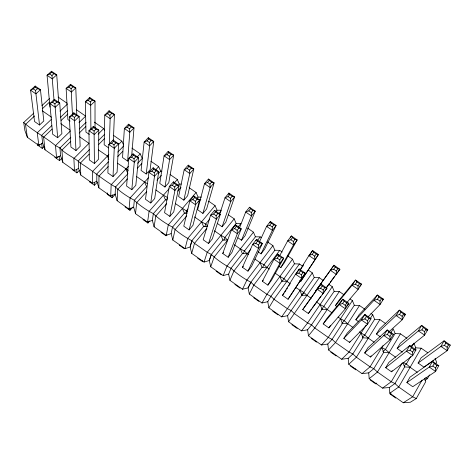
<?xml version="1.0" encoding="UTF-8"?>
<svg xmlns="http://www.w3.org/2000/svg" width="474" height="474" viewBox="0 0 474 474"><rect width="100%" height="100%" fill="white"/><g stroke="black" fill="none" stroke-linecap="round" stroke-linejoin="round"><path stroke-width="0.71" d="M95.019 127.909L95.025 101.122L89.705 97.472L85.367 101.649L85.948 132.104L89.29 134.426M127.956 173.709L115.496 187.04L115.152 194.121L110.709 196.177L98.865 187.811L96.791 181.181L96.826 173.905L108.439 161.835M98.865 187.811L98.971 176.162L108.191 166.54M107.278 192.912L107.237 194.293L112.125 197.741L115.508 194.097M109.334 144.588L110.158 118.713L109.879 115.306L111.71 113.482L114.424 114.441L113.375 140.541M110.709 196.177L111.159 184.736L128.341 166.439M112.125 197.741L112.249 194.79M113.031 176.553L114.246 148.291L113.961 144.848L115.828 142.929L118.577 143.818L117.096 172.246L113.031 176.553L107.888 172.945L108.753 144.481L113.102 140.026L118.577 143.818L114.246 148.291L108.753 144.481L111.603 143.213L113.47 141.299L113.102 140.026M136.447 176.441L144.552 182.093L146.62 186.738L134.343 200.289L133.662 207.168L129.058 209.135L117.114 200.698L117.748 189.369L127.512 178.864M128.584 124.17L129.011 125.361L127.198 127.222L124.366 128.495L129.793 132.228L134 127.885L128.584 124.17L124.366 128.495L122.547 157.552L127.636 161.089L129.793 132.228L129.526 128.821L131.339 126.961L134 127.885L131.713 155.454M125.023 206.848L129.947 210.332L130.143 208.175M131.808 189.719L134.284 162.209L134.018 158.76L135.854 156.811L138.556 157.658L135.819 185.34L131.808 189.719L126.617 186.075L128.744 158.363L133.028 153.831L138.556 157.658L134.284 162.209L128.744 158.363L131.642 157.107L133.478 155.164L133.028 153.831M167.405 199.868L165.438 199.88L153.345 213.65L152.332 220.327L147.568 222.199L135.523 213.697L136.678 202.688L146.792 191.478M146.211 174.005L149.606 145.868L149.357 142.455L151.141 140.565L153.754 141.453L150.11 169.751L146.211 174.005L141.08 170.439L144.132 142.099L148.291 137.703L153.754 141.453L149.606 145.868L144.132 142.099L147.005 140.837L148.795 138.947L148.291 137.703M147.568 222.199L149.079 211.404L169.141 188.723M144.149 219.806L142.952 219.515L147.918 223.023L148.119 221.625M150.744 202.996L154.512 176.257L154.263 172.803L156.07 170.818L158.719 171.629L154.696 198.553L150.744 202.996L145.506 199.323L148.919 172.376L153.143 167.766L158.719 171.629L154.512 176.257L148.919 172.376L151.864 171.138L153.671 169.159L153.143 167.766M187.082 213.14L184.427 213.134L172.506 227.129L171.15 233.593L166.232 235.382L154.086 226.803L155.78 216.12L166.694 203.648M164.946 187.034L169.603 159.631L169.366 156.219L171.126 154.287L173.685 155.14L168.791 182.709L164.946 187.034L159.768 183.432L164.075 155.828L168.175 151.354L173.685 155.14L169.603 159.631L164.075 155.828L166.996 154.583L168.756 152.664L168.175 151.354M167.292 198.861L167.547 197.498L163.388 195.229L155.798 189.938M169.846 216.387L174.93 190.435L174.693 186.975L176.47 184.955L179.065 185.725L173.739 211.872L169.846 216.387L164.567 212.684L169.283 186.519L173.437 181.826L179.065 185.725L174.93 190.435L169.283 186.519L172.269 185.298L174.053 183.278L173.437 181.826M166.232 235.382L168.288 224.919L196.094 192.503L189.102 187.668M207.624 226.542L203.583 226.507L191.846 240.727L190.151 246.984L185.061 248.672L172.803 240.022L175.048 229.671L186.738 215.901M183.841 200.17L189.784 173.525L189.564 170.101L191.289 168.14L193.795 168.951L187.627 195.78L183.841 200.17L178.615 196.538L184.202 169.68L188.237 165.13L193.795 168.951L189.784 173.525L184.202 169.68L187.165 168.454L188.895 166.498L188.237 165.13M185.867 213.371L186.507 210.711L187.888 209.075M189.114 229.902L195.531 204.75L195.312 201.284L197.066 199.228L199.607 199.951L192.954 225.31L189.114 229.902L183.788 226.163L189.837 200.792L193.925 196.017L199.607 199.951L195.531 204.75L189.837 200.792L192.871 199.59L194.624 197.534L193.925 196.017M185.061 248.672L187.663 238.546L215.048 205.615L208.584 201.142M115.496 187.04C120.953 192.414 127.613 196.657 134.343 200.289C139.86 205.692 146.549 210 153.345 213.65C158.926 219.083 165.645 223.461 172.506 227.129C178.159 232.592 184.907 237.041 191.846 240.727L190.139 246.984L191.686 253.353L204.045 262.081L209.307 260.487L211.345 254.443L222.899 239.992L227.686 240.075L214.094 257.139L210.729 266.797L223.195 275.601L228.628 274.108L231.028 268.278L242.392 253.602L247.25 253.714L248.412 254.526M191.686 253.353L194.488 243.346L206.919 228.231M202.896 213.418L210.148 187.538L209.941 184.113L211.641 182.123L214.094 182.887L206.628 208.963L202.896 213.418L197.628 209.757L204.513 183.663L208.483 179.036L214.094 182.887L210.148 187.538L204.513 183.663L207.523 182.454L209.23 180.464L208.483 179.036M204.857 226.625L205.627 224.048L209.727 219.065M208.554 243.529L216.334 219.189L216.132 215.723L217.85 213.632L220.333 214.313L212.328 238.866L208.554 243.529L203.18 239.761L210.58 215.196L214.603 210.343L220.333 214.313L216.334 219.189L210.58 215.196L213.661 214.011L215.386 211.925L214.603 210.343M204.045 262.081L207.215 252.298L234.168 218.834L228.243 214.74M219.77 213.952L225.014 197.777L228.918 193.066L234.583 196.953L225.79 222.253L222.122 226.785L217.394 223.503M228.462 194.447L228.918 193.066L229.742 194.553L232.177 196.23L234.583 196.953L230.696 201.687L222.122 226.785M191.834 240.721L194.488 243.346L207.215 252.298L211.345 254.443L209.295 260.481L210.729 266.797M223.906 240.271L224.913 237.498L236.141 223.455L240.899 223.491L238.161 226.922M222.739 253.477L231.519 229.742L235.471 224.8L241.26 228.812L231.881 252.541L228.16 257.281L222.739 253.477L223.568 252.429M234.962 226.169L235.471 224.8L236.342 226.448L238.831 228.178L241.26 228.812L237.326 233.771L228.16 257.281M239.601 227.686L245.704 212.02L249.537 207.227L255.255 211.155L245.123 235.661L241.509 240.265L237.936 237.782M223.195 275.601L226.939 266.169L253.448 232.171L247.469 228.041M241.509 240.265L251.439 215.966L255.255 211.155L252.909 210.468L250.45 208.779L249.537 207.227M269.327 269.113L266.981 267.478L262.051 267.324L250.876 282.237L248.115 287.848L242.51 289.241L229.937 280.359L233.883 271.057L250.829 249.069M243.209 253.744L244.371 251.06L255.415 236.799L260.238 236.87L261.441 237.699M242.475 267.318L252.66 244.424L256.541 239.4L262.383 243.446L251.599 266.341L247.943 271.152L242.475 267.318L243.292 266.252M255.948 240.721L256.541 239.4L257.501 241.112L260.013 242.854L262.383 243.446L258.52 248.494L247.943 271.152M259.604 241.544L266.589 226.394L270.352 221.518L276.123 225.482L264.622 249.188L261.067 253.868L258.063 251.777M269.736 222.851L270.352 221.518L271.353 223.136L273.836 224.842L276.123 225.482L272.378 230.376L261.067 253.868M242.51 289.241L246.836 280.164L272.9 245.627L267.472 241.87M211.339 254.437C217.133 259.953 223.947 264.557 231.028 268.278C236.882 273.824 243.731 278.499 250.876 282.237L248.109 287.842L249.312 294.04L261.998 302.999L267.774 301.707M262.673 267.336L263.994 264.747L274.849 250.254L279.743 250.361L282.178 252.044M249.312 294.04L253.839 285.093L279.743 250.361M262.383 281.278L274.002 259.242L277.805 254.129L283.707 258.217L271.495 280.258L267.905 285.147L262.383 281.278L263.189 280.193M276.792 256.043L277.805 254.129L278.86 255.913L281.396 257.672L283.707 258.217L279.915 263.354L267.905 285.147M279.796 255.527L287.665 240.899L291.356 235.945L297.18 239.945L284.287 262.833L280.798 267.585L278.979 266.323M290.313 237.871L291.356 235.945L292.446 237.628L294.952 239.346L297.18 239.945L293.507 244.922L280.798 267.585M438.817 365.673L435.582 371.462L412.753 386.713L406.876 382.595L410.004 377.15L432.507 361.306L438.817 365.673L436.957 365.478L434.243 363.599L432.507 361.306L429.254 367.066L406.876 382.595M450.3 345.09L447.172 350.701L423.91 367.095L418.109 363.054L421.143 357.775L444.079 340.818L450.3 345.09L448.511 344.829L445.833 342.986L444.079 340.818L440.927 346.399L418.109 363.054M403.024 362.841L404.66 366.888L394.937 383.543L389.45 387.471L389.788 393.23L403.279 402.758L410.383 402.225L416.279 398.551L425.771 381.629L424.42 378.252M425.012 380.29L427.418 378.696L429.545 374.904M435.926 363.534L436.631 362.272L435.043 358.261M434.243 363.599L432.851 366.076L429.254 367.066L435.582 371.462L435.57 367.96L436.957 365.478M445.833 342.986L444.482 345.392L440.927 346.399L447.172 350.701L447.166 347.235L448.511 344.829M261.998 302.999L266.909 294.289L292.517 259.195L287.653 255.83M422.067 380.112L412.647 396.797L403.279 402.758M432.235 362.095L433.325 360.169M427.69 352.692L421.196 348.194L398.717 386.997L389.788 393.23M395.772 398.059L390.226 394.143L390.902 392.987M385.67 367.723L406.425 351.21L412.694 355.565L412.658 352.069L414.08 349.628L416.006 349.877L412.694 355.565L391.494 371.806L385.67 367.723L388.87 362.367L409.761 345.546L416.006 349.877L414.857 350.772M402.337 352.093L397.165 348.491L418.4 330.893L424.586 335.148L424.556 331.687L425.942 329.323L427.797 329.637L424.586 335.148L410.899 346.103M410.691 356.531L406.342 364.002L404.091 365.685M414.691 349.699L415.769 347.827L413.915 343.158L411.681 346.962M402.379 362.8L391.251 381.748L382.559 388.123L369.187 378.685L368.719 372.854L373.796 368.677L383.727 352.277L389.118 352.662L395.642 357.206M409.963 350.197L411.396 347.762L409.761 345.546L406.425 351.21L409.963 350.197L412.658 352.069M426.647 330.562L427.797 329.637L421.629 325.401L418.4 330.893L421.901 329.863L423.288 327.504L421.629 325.401L400.269 343.295L397.165 348.491M282.314 281.041L294.461 263.828L299.426 263.971L302.939 266.4M391.494 371.806L392.199 370.615M311.157 298.288L306.968 295.367L301.891 295.142L287.605 315.678L281.651 316.875L268.859 307.839L273.984 299.26L299.426 263.971M406.888 338.3L400.447 333.844L377.452 372.043L369.187 378.685M393.42 334.229L390.025 339.822L370.425 357.035L364.654 352.988L367.925 347.715L387.234 329.94L393.42 334.229L391.429 333.927L388.769 332.084L387.234 329.94L383.816 335.509L364.654 352.988M382.85 351.672L385.457 349.439L395.103 333.518L393.23 328.855L390.949 332.594M382.956 345.694L370.058 366.835L362.018 373.619L348.763 364.263L348.165 358.374L352.846 353.942L362.995 337.802L361.064 333.092L359.316 331.877M388.769 332.084L387.299 334.478L383.816 335.509L390.025 339.822L389.966 336.327L391.429 333.927M380.397 336.836L376.403 334.063L396.086 315.536L402.213 319.754L402.171 316.294L403.587 313.966L405.507 314.333L402.213 319.754L389.172 331.604M403.907 315.797L405.507 314.333L399.404 310.138L396.086 315.536L399.541 314.487L400.957 312.165L399.404 310.138L379.579 328.944L376.403 334.063M370.425 357.035L371.148 355.861M282.474 295.361L295.545 274.203L299.278 269.007L305.232 273.131L288.044 299.266L282.474 295.361L284.05 293.163M286.776 289.193L287.534 287.967M288.672 286.136L289.804 284.299M296.244 273.901L299.278 269.007L300.421 270.855L302.981 272.633L305.232 273.131L288.044 299.266M299.781 270.251L308.941 255.545L312.562 250.503L318.439 254.544L300.706 281.426L299.604 280.661M300.96 269.078L302.122 267.223M302.898 265.985L303.668 264.747M309.084 256.079L312.562 250.503L313.741 252.257L316.271 253.993L318.439 254.544L300.706 281.426M385.344 323.398L379.887 319.624L356.383 357.218L348.763 364.263M370.929 313.427L372.73 314.677L374.626 319.34L364.761 335.005L362.349 337.358M366.118 325.111L349.054 352.064L341.659 359.245L328.523 349.972L327.801 344.017L332.078 339.343L342.441 323.452L340.504 318.753L338.086 317.07M370.01 318.972L372.73 314.677M371.053 318.729L367.575 324.234L349.551 342.4L343.828 338.389L347.175 333.198L364.927 314.487L371.053 318.729L368.997 318.38L366.361 316.555L364.927 314.487L361.425 319.962L343.828 338.389M366.361 316.555L364.861 318.907L361.425 319.962L367.575 324.234L367.498 320.738L368.997 318.38M358.658 321.722L355.832 319.754L373.986 300.32L380.059 304.498L379.994 301.043L381.446 298.762L383.43 299.171L380.059 304.498L368.008 316.946M349.551 342.4L350.286 341.239M382.417 300.22L383.43 299.171L377.381 295.018L373.986 300.32L377.387 299.254L378.844 296.973L377.381 295.018L359.079 314.718L355.832 319.754M364.915 309.267L359.505 305.529L335.497 342.53L328.523 349.972M350.031 298.976L352.413 300.623L354.321 305.28L344.248 320.702L341.784 323.446M352.413 300.623L328.239 337.423L321.479 345.001L308.461 335.805L307.614 329.786L311.507 324.874L322.077 309.232L320.122 304.539L316.537 302.039M281.651 316.875L312.307 272.882L308.207 270.05M328.861 327.889L345.345 308.793L348.9 303.384L342.832 299.183L326.604 318.806L323.191 323.914L328.861 327.889L330.372 325.608M323.191 323.914L339.254 304.563L345.345 308.793L345.25 305.303L346.778 302.981L348.9 303.384L346.524 306.151M337.121 306.749L335.444 305.582L352.099 285.253L358.113 289.395L358.03 285.941L359.511 283.695L361.561 284.151L358.113 289.395L346.731 302.779M342.631 303.49L344.165 301.174L342.832 299.183L339.254 304.563L342.631 303.49L345.25 305.303M359.648 286.414L361.561 284.151L355.571 280.039L352.099 285.253L355.447 284.169L356.934 281.923L355.571 280.039L338.756 300.617L335.444 305.582M344.071 294.852L339.301 291.551L314.807 327.978L308.461 335.805M321.662 309.398L334.188 291.338L332.274 286.693L328.725 284.24M301.719 295.474L303.763 292.47L306.968 295.367M332.274 286.693L307.608 322.913L301.476 330.876L288.571 321.763L287.605 315.678M301.725 295.474L314.238 277.521L319.275 277.705L323.41 280.561M308.361 313.515L326.959 288.186L320.951 284.021L302.744 309.575L308.361 313.515L311.436 309.024M302.744 309.575L317.296 289.312L323.321 293.501L323.209 290.011L324.773 287.736L326.959 288.186L322.202 294.561M335.959 274.582L339.899 269.279L333.963 265.203L315.234 291.528L330.419 270.334L336.374 274.428L336.273 270.98L337.79 268.776L339.899 269.279L326.414 287.819M320.62 288.216L322.19 285.941L320.951 284.021L317.296 289.312L320.62 288.216L323.209 290.011M333.72 269.226L335.236 267.022L333.963 265.203L330.419 270.334L333.72 269.226L336.273 270.98M319.275 277.705L288.571 321.763M300.421 270.855L298.821 273.095L295.545 274.203L301.517 278.357L301.387 274.873L302.981 272.633M313.741 252.257L312.188 254.419L308.941 255.545L314.843 259.61L314.724 256.161L316.271 253.993M284.838 292.067L286.018 290.414M290.444 283.843L286.889 281.36L281.882 281.171L270.909 296.321L267.769 301.701L268.859 307.839M278.86 255.913L277.225 258.111L274.002 259.242L279.915 263.354L279.767 259.871L281.396 257.672M292.446 237.628L290.864 239.755L287.665 240.899L293.507 244.922L293.37 241.485L294.952 239.346M326.331 287.54L329.394 283.416M330.271 282.237L334.65 276.348M312.253 307.887L317.011 301.511M317.876 300.356L320.904 296.297M257.501 241.112L255.836 243.275L252.66 244.424L258.52 248.494L258.354 245.017L260.013 242.854M271.353 223.136L269.736 225.233L266.589 226.394L272.378 230.376L272.224 226.939L273.836 224.842M257.548 240.354L260.238 236.87M236.342 226.448L234.648 228.575L231.519 229.742L237.326 233.771L237.142 230.305L238.831 228.178M250.45 208.779L248.809 210.841L245.704 212.02L251.439 215.966L251.267 212.53L252.909 210.468M229.742 194.553L228.071 196.58L225.014 197.777L230.696 201.687L230.512 198.256L232.177 196.23M218.947 213.608L221.257 210.794M215.676 211.89L217.039 210.225L221.05 210.225M198.95 201.509L200.828 199.293M197.172 198.203L198.091 197.107L201.391 197.089M166.967 234.731L166.042 235.815L161.03 232.278M177.655 191.129L180.997 187.313M177.904 185.713L179.308 184.102L181.258 184.078M147.918 223.023L149.802 220.872M174.42 182.757L177.3 179.504L170.018 174.468M156.935 180.238L161.296 175.41M129.947 210.332L132.809 207.156M158.304 173.845L160.686 171.209L161.966 171.179M130.036 208.056L129.058 209.135L130.036 198.013L148.445 177.821M155.745 169.816L158.666 166.617L150.845 161.207M137.306 168.329L141.726 163.577M137.679 163.287L142.224 158.429L140.185 153.831L131.837 148.06M137.223 156.983L140.185 153.831M127.636 161.089L128.626 160.046M91.482 182.342L89.598 181.832L94.445 185.257L97.377 182.176M117.801 156.503L122.778 151.301M117.765 152.124L123.4 146.276M108.854 154.601L92.442 171.57L92.507 183.325L96.797 181.187M118.358 144.777L121.859 141.157L113.582 135.434M94.421 163.5L98.539 159.264L98.782 130.101L93.354 126.345L88.946 130.723L89.319 159.922L94.421 163.5L94.089 131.061L95.979 129.171L98.782 130.101L94.385 134.503L88.946 130.723L91.755 129.438L93.645 127.559L93.354 126.345M72.101 169.473L76.907 172.874L79.383 170.344M89.177 154.127L80.361 163.074L80.764 175.03L92.507 183.325M98.432 144.748L104.481 138.604M89.562 149.523L78.311 160.887L78.601 168.353L80.764 175.03M98.491 140.494L104.713 134.219M98.118 134.189L103.688 128.59L94.302 122.102M75.964 150.56L80.136 146.395L79.164 116.515L73.79 112.788L69.317 117.09L70.904 147.011L75.964 150.56L74.394 117.398L72.084 115.792L69.317 117.09L74.708 120.834L79.164 116.515L76.314 115.543L74.003 113.944L73.79 112.788M109.061 110.762L109.405 111.894L107.568 113.719L104.778 115.01L110.158 118.713L114.424 114.441L109.061 110.762L104.778 115.01L104.173 144.777L108.659 147.894M54.741 157.22L59.511 160.585L62.017 158.097M70.839 141.293L61.91 150.092L62.811 162.357L74.465 170.581L78.601 168.353M79.188 133.07L85.83 126.522M58.106 156.426L56.566 157.949L45.012 149.79L42.648 143.012L41.748 135.179L51.713 125.675M33.773 113.132L23.7 122.488C33.553 131.197 45.332 137.187 55.494 145.577L56.566 157.949L60.554 155.632L59.949 147.977L70.827 137.306M79.336 128.94L86.161 122.245M70.259 131.162L55.494 145.577L59.955 147.983M78.998 122.636L85.67 116.124L76.361 109.69M57.668 137.727L61.893 133.627L59.724 103.042L54.397 99.356L49.865 103.581L52.65 134.213L57.668 137.727L54.883 103.859L52.59 102.266L49.865 103.581L55.209 107.29L59.724 103.042L56.821 102.04L54.534 100.452L54.397 99.356M37.345 143.64L37.523 145.056L42.257 148.398L44.283 146.436M74.394 117.398L76.314 115.543M89.705 97.472L89.977 98.551L88.117 100.346L85.367 101.649L90.7 105.317L90.404 101.916L92.264 100.121L95.025 101.122L90.7 105.317L90.901 128.94M72.084 115.792L74.003 113.944M39.857 144.416L38.815 145.411L27.356 137.324L24.897 130.504L23.7 122.488M52.122 129.076L43.62 137.229L45.012 149.79M61.105 120.473L67.829 114.027M60.311 117.457L67.752 110.359M51.666 119.069L37.25 132.75L38.815 145.411L42.654 143.018M60.008 111.159L67.278 104.256M39.526 125.006L43.798 120.971L40.456 89.699L35.177 86.037L30.591 90.196L34.549 121.522L39.526 125.006L35.544 90.439L33.269 88.863L30.591 90.196L35.888 93.87L40.456 89.699L37.511 88.656L35.242 87.08L35.177 86.037M54.883 103.859L56.821 102.04M72.433 114.151L71.1 88.644L72.984 86.878L75.793 87.915L76.824 115.389M52.59 102.266L54.534 100.452M70.525 84.301L75.793 87.915L71.414 92.039L66.129 88.401L68.837 87.086L70.721 85.32L70.525 84.301L66.129 88.401L67.883 119.543L70.087 121.077M34.626 115.946L25.478 124.466L27.356 137.324M42.648 108.469L49.456 102.129M41.943 105.548L49.468 98.556M35.544 90.439L37.511 88.656M54.042 100.21L51.974 75.49L53.882 73.754L56.732 74.827L58.776 102.888M33.269 88.863L35.242 87.08M51.512 71.242L56.732 74.827L52.294 78.885L47.056 75.277L49.723 73.944L51.636 72.214L51.512 71.242L47.056 75.277L49.966 107.083M376.812 383.057L375.716 383.893L370.218 380.012M301.476 330.876L307.62 329.791M321.479 345.001L327.807 344.023M341.659 359.245L348.177 358.38M362.018 373.619L368.725 372.86M382.559 388.123L389.462 387.477M334.188 291.338L339.301 291.551M354.315 305.274L359.505 305.529M390.226 394.143L391.417 394.202M322.077 309.232L327.232 309.498L332.061 312.864M374.62 319.334L379.887 319.624M342.441 323.452L347.679 323.76L352.917 327.41M395.103 333.518L400.447 333.844M362.995 337.802L368.304 338.146L374.182 342.24M415.769 347.827L421.196 348.194M404.648 366.882L410.123 367.309L417.298 372.315M180.416 245.408L179.261 245.153L184.309 248.72M37.523 145.056L38.838 145.447M416.279 398.551L412.647 396.797L398.717 386.997L394.931 383.537M394.937 383.543L391.251 381.748L377.452 372.043L373.785 368.671L370.058 366.835L356.383 357.218L352.834 353.936L349.054 352.064L335.497 342.53L332.073 339.337L328.239 337.423L314.807 327.978L311.495 324.868L307.608 322.913L294.301 313.557L291.107 310.529L287.167 308.538L273.984 299.26L270.897 296.315L266.909 294.289L253.839 285.093L250.87 282.231M425.646 377.796L427.418 378.696M403.35 362.474L406.342 364.002L410.123 367.309M385.457 349.439L381.813 347.566L383.739 352.283M361.064 333.092L364.761 335.005L368.304 338.146M340.504 318.753L344.248 320.702L347.679 323.76M320.122 304.539L323.92 306.53M295.776 287.558L303.769 292.476M275.204 273.214L279.897 276.49L283.796 278.552L286.889 281.36M115.508 187.046C103.101 179.978 92.549 170.516 80.361 163.074C74.323 157.255 65.542 154.494 59.949 147.977M254.816 258.994L260.054 262.649L263.994 264.747L266.981 267.478M234.34 244.714L240.383 248.927L244.371 251.06M214.289 230.731L220.884 235.329L224.913 237.498L227.686 240.075M194.423 216.873L201.551 221.844L205.627 224.048L207.76 226.051M175.321 203.553L187.526 211.682M144.552 182.093L147.55 183.734M117.433 163.18L128.3 170.397M98.391 149.903L108.582 156.829M51.636 72.214L53.882 73.754M70.721 85.32L72.984 86.878M89.977 98.551L92.264 100.121M109.405 111.894L111.71 113.482M129.011 125.361L131.339 126.961M148.795 138.947L151.141 140.565M168.756 152.664L171.126 154.287M188.895 166.498L191.289 168.14M209.23 180.464L211.641 182.123M335.236 267.022L337.79 268.776M356.934 281.923L359.511 283.695M378.844 296.973L381.446 298.762M400.957 312.165L403.587 313.966M423.288 327.504L425.942 329.323M49.723 73.944L51.974 75.49M68.837 87.086L71.1 88.644M88.117 100.346L90.404 101.916M107.568 113.719L109.879 115.306M127.198 127.222L129.526 128.821M147.005 140.837L149.357 142.455M166.996 154.583L169.366 156.219M187.165 168.454L189.564 170.101M207.523 182.454L209.941 184.113M228.071 196.58L230.512 198.256M248.809 210.841L251.267 212.53M269.736 225.233L272.224 226.939M290.864 239.755L293.37 241.485M312.188 254.419L314.724 256.161M355.447 284.169L358.03 285.941M377.387 299.254L379.994 301.043M399.541 314.487L402.171 316.294M421.901 329.863L424.556 331.687M444.482 345.392L447.166 347.235M58.083 97.046L67.19 103.344M93.645 127.559L95.979 129.171M113.47 141.299L115.828 142.929M133.478 155.164L135.854 156.811M153.671 169.159L156.07 170.818M174.053 183.278L176.47 184.955M194.624 197.534L197.066 199.228M215.386 211.925L217.85 213.632M322.19 285.941L324.773 287.736M344.165 301.174L346.778 302.981M411.396 347.762L414.08 349.628M91.755 129.438L94.089 131.061M111.603 143.213L113.961 144.848M131.642 157.107L134.018 158.76M151.864 171.138L154.263 172.803M172.269 185.298L174.693 186.975M192.871 199.59L195.312 201.284M213.661 214.011L216.132 215.723M234.648 228.575L237.142 230.305M255.836 243.275L258.354 245.017M277.225 258.111L279.767 259.871M298.821 273.095L301.387 274.873M364.861 318.907L367.498 320.738M387.299 334.478L389.966 336.327M432.851 366.076L435.57 367.96M42.245 110.744L51.565 117.244M60.796 123.684L70.199 130.237M79.513 136.737L88.993 143.349L73.885 158.517L74.465 170.581M197.64 258.134L202.736 261.731L202.297 260.676M216.174 271.223L221.311 274.849M234.867 284.424L240.045 288.079M253.714 297.731L258.934 301.423M272.722 311.157L277.983 314.878M291.889 324.696L297.198 328.446M311.222 338.347L316.579 342.127M330.716 352.117L336.119 355.933M350.381 366.005L355.832 369.85L355.216 368.837M385.451 349.433L389.118 352.662M323.908 306.524L327.232 309.498M244.359 251.054L247.25 253.714M107.355 156.153L108.848 159.465M103.688 128.59L104.57 130.551M121.859 141.157L123.619 145.091M125.871 169.07L127.66 173.046M163.388 195.229L165.45 199.886M158.666 166.617L160.692 171.215M182.383 208.483L184.433 213.14M201.551 221.844L203.589 226.513M177.3 179.504L179.32 184.108M196.094 192.503L198.102 197.113M220.884 235.329L222.91 239.998M215.048 205.615L217.045 210.231M234.168 218.834L236.153 223.461M240.383 248.927L242.398 253.608M260.054 262.649L262.057 267.33M253.448 232.171L255.421 236.804M272.9 245.627L274.861 250.26M279.897 276.49L281.888 281.177M299.923 290.449L301.897 295.148M292.517 259.195L294.467 263.834M312.307 272.882L314.244 277.527M60.542 155.626L62.811 162.357M115.146 194.115L117.114 200.698M133.656 207.162L135.523 213.697M152.32 220.321L154.086 226.803M171.15 233.593L172.803 240.022M228.616 274.102L229.937 280.359M41.676 143.456L42.257 148.398M59.179 156.45L59.511 160.585M76.752 169.265L76.907 172.874M94.439 182.443L94.445 185.257"/></g></svg>
